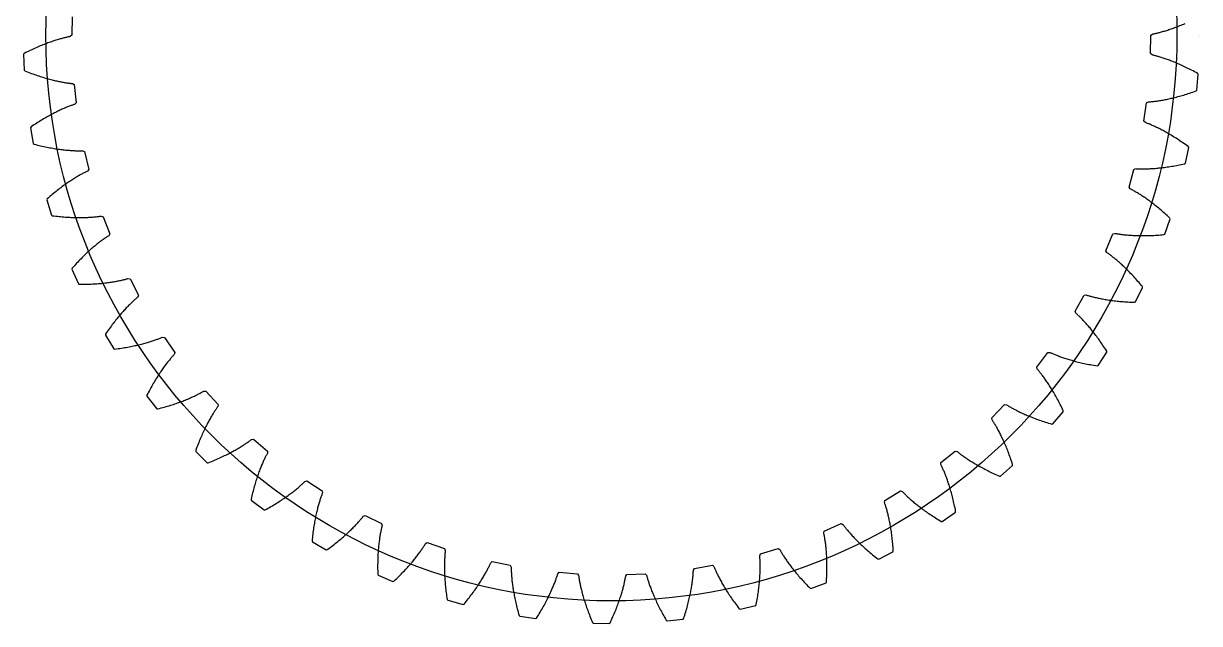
# Model space of a CAD drawing. Extents: x -42.9 to 18.2, y 209 to 270.1.
# Drawn here: x -42.9 to 18.2, y 209 to 240.1 of the extents above; entities that cross this region are included whole.
import ezdxf

# ---------------------------------------------------------------- set-up
doc = ezdxf.new("R2010")
doc.units = 0
doc.layers.get('0').update_dxf_attribs({"linetype": 'CONTINUOUS'})

msp = doc.modelspace()

# ---------------------------------------------------------------- linework, layer by layer
for points in [[(-40.362, 240.48), (-40.378, 239.525), (-40.462, 239.46), (-40.499, 239.453), (-40.537, 239.445), (-40.576, 239.436), (-40.617, 239.427), (-40.659, 239.418), (-40.702, 239.408), (-40.747, 239.397), (-40.793, 239.386), (-40.84, 239.374), (-40.888, 239.361), (-40.937, 239.347), (-40.988, 239.333), (-41.04, 239.318), (-41.092, 239.303), (-41.147, 239.287), (-41.202, 239.269), (-41.258, 239.251), (-41.316, 239.233), (-41.375, 239.213), (-41.435, 239.193), (-41.496, 239.172), (-41.558, 239.149), (-41.621, 239.126), (-41.685, 239.102), (-41.751, 239.078), (-41.817, 239.052), (-41.885, 239.025), (-41.954, 238.997), (-42.023, 238.969), (-42.094, 238.939), (-42.166, 238.908), (-42.239, 238.876), (-42.313, 238.843), (-42.387, 238.809), (-42.463, 238.774), (-42.54, 238.738), (-42.618, 238.701), (-42.696, 238.663), (-42.776, 238.623), (-42.856, 238.583), (-42.89, 238.542), (-42.852, 237.708), (-42.815, 237.671), (-42.731, 237.638), (-42.648, 237.606), (-42.566, 237.575), (-42.485, 237.545), (-42.405, 237.516), (-42.327, 237.488), (-42.249, 237.461), (-42.173, 237.435), (-42.097, 237.41), (-42.023, 237.386), (-41.95, 237.363), (-41.878, 237.34), (-41.807, 237.319), (-41.737, 237.299), (-41.668, 237.279), (-41.601, 237.26), (-41.535, 237.242), (-41.47, 237.225), (-41.406, 237.209), (-41.343, 237.193), (-41.281, 237.178), (-41.221, 237.164), (-41.162, 237.151), (-41.104, 237.138), (-41.048, 237.126), (-40.992, 237.115), (-40.938, 237.104), (-40.885, 237.094), (-40.833, 237.085), (-40.783, 237.076), (-40.734, 237.068), (-40.686, 237.06), (-40.639, 237.053), (-40.594, 237.046), (-40.55, 237.04), (-40.507, 237.034), (-40.466, 237.029), (-40.426, 237.024), (-40.387, 237.02), (-40.35, 237.016), (-40.26, 236.959), (-40.157, 236.01), (-40.232, 235.935), (-40.268, 235.923), (-40.304, 235.91), (-40.343, 235.897), (-40.382, 235.883), (-40.422, 235.868), (-40.464, 235.853), (-40.507, 235.837), (-40.551, 235.82), (-40.596, 235.802), (-40.642, 235.783), (-40.689, 235.764), (-40.738, 235.743), (-40.787, 235.722), (-40.838, 235.7), (-40.89, 235.677), (-40.942, 235.653), (-40.996, 235.628), (-41.051, 235.602), (-41.107, 235.576), (-41.164, 235.548), (-41.221, 235.519), (-41.28, 235.489), (-41.34, 235.459), (-41.401, 235.427), (-41.463, 235.394), (-41.526, 235.36), (-41.589, 235.325), (-41.654, 235.289), (-41.72, 235.252), (-41.786, 235.213), (-41.853, 235.174), (-41.922, 235.133), (-41.991, 235.091), (-42.061, 235.048), (-42.131, 235.004), (-42.203, 234.958), (-42.276, 234.912), (-42.349, 234.864), (-42.423, 234.815), (-42.498, 234.764), (-42.526, 234.72), (-42.384, 233.897), (-42.342, 233.865), (-42.254, 233.843), (-42.168, 233.821), (-42.083, 233.801), (-41.999, 233.781), (-41.916, 233.762), (-41.835, 233.744), (-41.755, 233.727), (-41.675, 233.711), (-41.597, 233.696), (-41.521, 233.681), (-41.445, 233.668), (-41.371, 233.655), (-41.298, 233.642), (-41.226, 233.631), (-41.156, 233.62), (-41.086, 233.61), (-41.018, 233.6), (-40.952, 233.591), (-40.886, 233.583), (-40.822, 233.575), (-40.759, 233.568), (-40.698, 233.562), (-40.637, 233.556), (-40.578, 233.551), (-40.521, 233.546), (-40.464, 233.542), (-40.409, 233.538), (-40.355, 233.535), (-40.303, 233.532), (-40.252, 233.529), (-40.202, 233.527), (-40.154, 233.526), (-40.106, 233.524), (-40.061, 233.523), (-40.016, 233.523), (-39.973, 233.523), (-39.931, 233.523), (-39.891, 233.523), (-39.852, 233.524), (-39.814, 233.524), (-39.718, 233.479), (-39.497, 232.55), (-39.562, 232.466), (-39.596, 232.45), (-39.631, 232.433), (-39.667, 232.415), (-39.704, 232.396), (-39.743, 232.377), (-39.782, 232.356), (-39.822, 232.335), (-39.864, 232.312), (-39.906, 232.289), (-39.95, 232.264), (-39.994, 232.239), (-40.04, 232.213), (-40.086, 232.186), (-40.134, 232.157), (-40.182, 232.128), (-40.231, 232.098), (-40.282, 232.066), (-40.333, 232.034), (-40.385, 232), (-40.438, 231.966), (-40.492, 231.93), (-40.546, 231.893), (-40.602, 231.855), (-40.658, 231.816), (-40.715, 231.775), (-40.773, 231.734), (-40.832, 231.691), (-40.892, 231.647), (-40.952, 231.602), (-41.013, 231.556), (-41.075, 231.508), (-41.138, 231.459), (-41.201, 231.409), (-41.265, 231.357), (-41.33, 231.305), (-41.395, 231.251), (-41.461, 231.195), (-41.528, 231.139), (-41.595, 231.08), (-41.663, 231.021), (-41.686, 230.974), (-41.441, 230.175), (-41.396, 230.148), (-41.306, 230.137), (-41.218, 230.127), (-41.131, 230.117), (-41.045, 230.108), (-40.961, 230.1), (-40.878, 230.092), (-40.796, 230.086), (-40.715, 230.079), (-40.636, 230.074), (-40.558, 230.069), (-40.482, 230.065), (-40.406, 230.061), (-40.332, 230.058), (-40.26, 230.056), (-40.188, 230.054), (-40.118, 230.052), (-40.05, 230.052), (-39.982, 230.051), (-39.916, 230.051), (-39.852, 230.052), (-39.788, 230.053), (-39.726, 230.054), (-39.666, 230.056), (-39.607, 230.058), (-39.549, 230.06), (-39.492, 230.063), (-39.437, 230.066), (-39.384, 230.07), (-39.331, 230.073), (-39.28, 230.077), (-39.231, 230.082), (-39.182, 230.086), (-39.135, 230.091), (-39.09, 230.095), (-39.046, 230.1), (-39.003, 230.106), (-38.961, 230.111), (-38.921, 230.116), (-38.883, 230.122), (-38.846, 230.127), (-38.745, 230.094), (-38.408, 229.201), (-38.462, 229.109), (-38.494, 229.089), (-38.527, 229.068), (-38.56, 229.045), (-38.595, 229.022), (-38.631, 228.997), (-38.667, 228.972), (-38.704, 228.946), (-38.743, 228.918), (-38.782, 228.89), (-38.822, 228.86), (-38.863, 228.83), (-38.905, 228.798), (-38.948, 228.765), (-38.991, 228.731), (-39.035, 228.696), (-39.08, 228.66), (-39.126, 228.622), (-39.173, 228.584), (-39.221, 228.544), (-39.269, 228.503), (-39.318, 228.46), (-39.367, 228.417), (-39.418, 228.372), (-39.469, 228.326), (-39.52, 228.279), (-39.573, 228.231), (-39.626, 228.181), (-39.679, 228.13), (-39.734, 228.077), (-39.788, 228.024), (-39.844, 227.969), (-39.9, 227.912), (-39.956, 227.855), (-40.013, 227.796), (-40.071, 227.735), (-40.129, 227.673), (-40.188, 227.61), (-40.247, 227.545), (-40.306, 227.479), (-40.366, 227.412), (-40.383, 227.362), (-40.04, 226.6), (-39.991, 226.58), (-39.901, 226.58), (-39.812, 226.58), (-39.725, 226.582), (-39.639, 226.584), (-39.554, 226.586), (-39.47, 226.589), (-39.388, 226.593), (-39.308, 226.597), (-39.228, 226.601), (-39.151, 226.606), (-39.074, 226.611), (-38.999, 226.617), (-38.925, 226.624), (-38.853, 226.63), (-38.782, 226.637), (-38.712, 226.645), (-38.644, 226.652), (-38.577, 226.66), (-38.511, 226.669), (-38.447, 226.677), (-38.385, 226.686), (-38.323, 226.695), (-38.264, 226.705), (-38.205, 226.714), (-38.148, 226.724), (-38.092, 226.734), (-38.038, 226.744), (-37.985, 226.754), (-37.934, 226.764), (-37.884, 226.774), (-37.835, 226.785), (-37.788, 226.795), (-37.742, 226.806), (-37.697, 226.816), (-37.654, 226.827), (-37.612, 226.837), (-37.572, 226.847), (-37.533, 226.858), (-37.495, 226.868), (-37.459, 226.878), (-37.354, 226.858), (-36.909, 226.014), (-36.951, 225.916), (-36.98, 225.892), (-37.01, 225.867), (-37.04, 225.841), (-37.072, 225.813), (-37.104, 225.784), (-37.137, 225.755), (-37.171, 225.724), (-37.205, 225.692), (-37.241, 225.659), (-37.277, 225.624), (-37.313, 225.589), (-37.351, 225.552), (-37.389, 225.514), (-37.428, 225.475), (-37.468, 225.434), (-37.508, 225.393), (-37.549, 225.35), (-37.59, 225.306), (-37.632, 225.26), (-37.675, 225.214), (-37.718, 225.166), (-37.762, 225.116), (-37.806, 225.066), (-37.851, 225.014), (-37.897, 224.96), (-37.942, 224.906), (-37.989, 224.85), (-38.036, 224.792), (-38.083, 224.733), (-38.13, 224.673), (-38.179, 224.612), (-38.227, 224.549), (-38.276, 224.484), (-38.325, 224.419), (-38.375, 224.351), (-38.424, 224.283), (-38.475, 224.213), (-38.525, 224.141), (-38.576, 224.068), (-38.627, 223.994), (-38.637, 223.942), (-38.202, 223.229), (-38.151, 223.215), (-38.061, 223.226), (-37.973, 223.238), (-37.887, 223.251), (-37.801, 223.263), (-37.718, 223.276), (-37.635, 223.29), (-37.554, 223.303), (-37.475, 223.318), (-37.397, 223.332), (-37.32, 223.347), (-37.245, 223.362), (-37.171, 223.377), (-37.098, 223.392), (-37.027, 223.408), (-36.958, 223.424), (-36.89, 223.44), (-36.823, 223.456), (-36.758, 223.472), (-36.694, 223.489), (-36.631, 223.505), (-36.57, 223.522), (-36.511, 223.539), (-36.452, 223.556), (-36.395, 223.572), (-36.34, 223.589), (-36.286, 223.606), (-36.233, 223.623), (-36.182, 223.639), (-36.132, 223.656), (-36.084, 223.672), (-36.037, 223.689), (-35.991, 223.705), (-35.947, 223.721), (-35.904, 223.737), (-35.863, 223.753), (-35.822, 223.769), (-35.784, 223.784), (-35.746, 223.799), (-35.71, 223.814), (-35.675, 223.829), (-35.57, 223.822), (-35.022, 223.04), (-35.051, 222.938), (-35.077, 222.911), (-35.103, 222.882), (-35.13, 222.852), (-35.158, 222.82), (-35.186, 222.788), (-35.215, 222.754), (-35.245, 222.72), (-35.275, 222.683), (-35.306, 222.646), (-35.338, 222.608), (-35.37, 222.568), (-35.402, 222.526), (-35.435, 222.484), (-35.469, 222.44), (-35.503, 222.395), (-35.538, 222.349), (-35.573, 222.301), (-35.609, 222.252), (-35.645, 222.202), (-35.681, 222.15), (-35.718, 222.097), (-35.756, 222.043), (-35.793, 221.987), (-35.831, 221.93), (-35.869, 221.871), (-35.908, 221.811), (-35.947, 221.75), (-35.986, 221.687), (-36.026, 221.623), (-36.066, 221.557), (-36.106, 221.49), (-36.146, 221.421), (-36.186, 221.351), (-36.227, 221.28), (-36.267, 221.207), (-36.308, 221.133), (-36.349, 221.057), (-36.39, 220.98), (-36.432, 220.901), (-36.473, 220.821), (-36.477, 220.768), (-35.955, 220.116), (-35.903, 220.108), (-35.816, 220.13), (-35.73, 220.153), (-35.645, 220.176), (-35.562, 220.199), (-35.481, 220.223), (-35.401, 220.246), (-35.322, 220.27), (-35.245, 220.294), (-35.169, 220.318), (-35.095, 220.342), (-35.022, 220.367), (-34.951, 220.391), (-34.881, 220.415), (-34.813, 220.44), (-34.746, 220.464), (-34.68, 220.489), (-34.616, 220.513), (-34.553, 220.538), (-34.492, 220.562), (-34.432, 220.586), (-34.373, 220.61), (-34.316, 220.634), (-34.261, 220.658), (-34.206, 220.682), (-34.153, 220.706), (-34.102, 220.729), (-34.052, 220.752), (-34.003, 220.775), (-33.956, 220.798), (-33.91, 220.82), (-33.865, 220.843), (-33.822, 220.865), (-33.78, 220.886), (-33.74, 220.907), (-33.7, 220.928), (-33.662, 220.949), (-33.626, 220.969), (-33.591, 220.989), (-33.557, 221.008), (-33.524, 221.027), (-33.418, 221.033), (-32.777, 220.326), (-32.793, 220.222), (-32.815, 220.191), (-32.838, 220.159), (-32.861, 220.126), (-32.884, 220.091), (-32.908, 220.056), (-32.933, 220.019), (-32.958, 219.98), (-32.984, 219.941), (-33.01, 219.9), (-33.036, 219.858), (-33.063, 219.814), (-33.09, 219.769), (-33.118, 219.723), (-33.145, 219.675), (-33.174, 219.626), (-33.202, 219.576), (-33.231, 219.524), (-33.26, 219.471), (-33.29, 219.417), (-33.32, 219.361), (-33.35, 219.303), (-33.38, 219.245), (-33.41, 219.185), (-33.441, 219.123), (-33.471, 219.06), (-33.502, 218.996), (-33.533, 218.93), (-33.564, 218.863), (-33.595, 218.794), (-33.626, 218.724), (-33.658, 218.652), (-33.689, 218.579), (-33.72, 218.505), (-33.752, 218.429), (-33.783, 218.352), (-33.814, 218.273), (-33.845, 218.192), (-33.876, 218.111), (-33.907, 218.027), (-33.938, 217.943), (-33.935, 217.89), (-33.336, 217.308), (-33.284, 217.307), (-33.2, 217.34), (-33.117, 217.373), (-33.037, 217.407), (-32.957, 217.44), (-32.879, 217.474), (-32.803, 217.507), (-32.728, 217.541), (-32.654, 217.574), (-32.582, 217.607), (-32.511, 217.641), (-32.442, 217.674), (-32.375, 217.707), (-32.308, 217.74), (-32.243, 217.773), (-32.18, 217.805), (-32.118, 217.838), (-32.057, 217.87), (-31.998, 217.902), (-31.94, 217.934), (-31.884, 217.966), (-31.829, 217.997), (-31.775, 218.028), (-31.723, 218.059), (-31.672, 218.089), (-31.623, 218.119), (-31.575, 218.149), (-31.528, 218.178), (-31.482, 218.207), (-31.438, 218.236), (-31.395, 218.264), (-31.354, 218.291), (-31.314, 218.318), (-31.275, 218.345), (-31.237, 218.371), (-31.201, 218.397), (-31.166, 218.422), (-31.132, 218.446), (-31.1, 218.47), (-31.069, 218.494), (-31.039, 218.517), (-30.934, 218.536), (-30.209, 217.915), (-30.213, 217.809), (-30.23, 217.776), (-30.249, 217.742), (-30.267, 217.706), (-30.287, 217.669), (-30.306, 217.63), (-30.326, 217.59), (-30.346, 217.549), (-30.366, 217.507), (-30.387, 217.463), (-30.408, 217.418), (-30.429, 217.371), (-30.45, 217.323), (-30.472, 217.274), (-30.494, 217.223), (-30.515, 217.171), (-30.537, 217.117), (-30.56, 217.062), (-30.582, 217.006), (-30.604, 216.948), (-30.627, 216.889), (-30.649, 216.829), (-30.672, 216.767), (-30.695, 216.703), (-30.717, 216.638), (-30.74, 216.572), (-30.762, 216.504), (-30.785, 216.435), (-30.807, 216.365), (-30.829, 216.293), (-30.852, 216.219), (-30.874, 216.144), (-30.895, 216.068), (-30.917, 215.99), (-30.939, 215.911), (-30.96, 215.83), (-30.981, 215.748), (-31.002, 215.664), (-31.023, 215.579), (-31.043, 215.493), (-31.063, 215.405), (-31.053, 215.353), (-30.386, 214.851), (-30.334, 214.856), (-30.255, 214.899), (-30.177, 214.943), (-30.101, 214.986), (-30.027, 215.029), (-29.953, 215.072), (-29.882, 215.115), (-29.811, 215.158), (-29.743, 215.2), (-29.675, 215.242), (-29.609, 215.284), (-29.545, 215.326), (-29.482, 215.367), (-29.42, 215.408), (-29.36, 215.449), (-29.301, 215.489), (-29.244, 215.529), (-29.188, 215.569), (-29.133, 215.608), (-29.08, 215.647), (-29.028, 215.685), (-28.977, 215.723), (-28.928, 215.761), (-28.88, 215.798), (-28.833, 215.834), (-28.788, 215.87), (-28.744, 215.906), (-28.701, 215.941), (-28.659, 215.975), (-28.619, 216.009), (-28.58, 216.042), (-28.543, 216.075), (-28.506, 216.106), (-28.471, 216.138), (-28.437, 216.168), (-28.404, 216.198), (-28.373, 216.228), (-28.342, 216.256), (-28.313, 216.284), (-28.285, 216.311), (-28.258, 216.338), (-28.157, 216.37), (-27.36, 215.845), (-27.35, 215.739), (-27.363, 215.704), (-27.377, 215.668), (-27.391, 215.63), (-27.406, 215.591), (-27.42, 215.55), (-27.435, 215.508), (-27.449, 215.465), (-27.464, 215.42), (-27.479, 215.374), (-27.494, 215.327), (-27.51, 215.278), (-27.525, 215.227), (-27.54, 215.176), (-27.555, 215.123), (-27.57, 215.068), (-27.586, 215.012), (-27.601, 214.955), (-27.616, 214.896), (-27.631, 214.836), (-27.646, 214.775), (-27.66, 214.712), (-27.675, 214.648), (-27.689, 214.582), (-27.704, 214.515), (-27.718, 214.446), (-27.732, 214.376), (-27.745, 214.305), (-27.759, 214.232), (-27.772, 214.158), (-27.785, 214.082), (-27.797, 214.005), (-27.809, 213.926), (-27.821, 213.846), (-27.832, 213.765), (-27.843, 213.682), (-27.854, 213.598), (-27.864, 213.513), (-27.874, 213.426), (-27.883, 213.337), (-27.892, 213.247), (-27.876, 213.197), (-27.151, 212.782), (-27.1, 212.794), (-27.027, 212.847), (-26.955, 212.9), (-26.885, 212.953), (-26.817, 213.005), (-26.75, 213.056), (-26.684, 213.108), (-26.62, 213.159), (-26.557, 213.21), (-26.495, 213.26), (-26.435, 213.31), (-26.376, 213.359), (-26.319, 213.408), (-26.263, 213.457), (-26.208, 213.504), (-26.155, 213.552), (-26.103, 213.599), (-26.052, 213.645), (-26.003, 213.691), (-25.955, 213.736), (-25.908, 213.781), (-25.863, 213.825), (-25.818, 213.868), (-25.775, 213.911), (-25.734, 213.953), (-25.693, 213.994), (-25.654, 214.035), (-25.616, 214.075), (-25.579, 214.114), (-25.544, 214.153), (-25.509, 214.191), (-25.476, 214.228), (-25.444, 214.264), (-25.413, 214.299), (-25.383, 214.334), (-25.354, 214.368), (-25.326, 214.401), (-25.3, 214.433), (-25.274, 214.465), (-25.25, 214.495), (-25.226, 214.525), (-25.13, 214.57), (-24.273, 214.148), (-24.25, 214.045), (-24.259, 214.008), (-24.269, 213.97), (-24.278, 213.931), (-24.287, 213.89), (-24.296, 213.848), (-24.306, 213.805), (-24.315, 213.76), (-24.324, 213.714), (-24.333, 213.666), (-24.342, 213.617), (-24.351, 213.567), (-24.36, 213.515), (-24.368, 213.462), (-24.377, 213.407), (-24.385, 213.351), (-24.393, 213.294), (-24.401, 213.235), (-24.408, 213.175), (-24.416, 213.114), (-24.423, 213.051), (-24.43, 212.986), (-24.436, 212.921), (-24.442, 212.854), (-24.448, 212.785), (-24.453, 212.715), (-24.458, 212.644), (-24.463, 212.572), (-24.467, 212.498), (-24.471, 212.422), (-24.474, 212.346), (-24.477, 212.268), (-24.479, 212.188), (-24.48, 212.108), (-24.482, 212.025), (-24.482, 211.942), (-24.482, 211.857), (-24.482, 211.771), (-24.48, 211.683), (-24.478, 211.595), (-24.476, 211.504), (-24.454, 211.457), (-23.683, 211.136), (-23.633, 211.154), (-23.568, 211.216), (-23.503, 211.277), (-23.44, 211.338), (-23.379, 211.398), (-23.319, 211.458), (-23.26, 211.517), (-23.202, 211.576), (-23.146, 211.634), (-23.092, 211.692), (-23.038, 211.749), (-22.986, 211.805), (-22.935, 211.861), (-22.886, 211.916), (-22.838, 211.97), (-22.791, 212.024), (-22.745, 212.077), (-22.701, 212.13), (-22.657, 212.181), (-22.615, 212.232), (-22.574, 212.282), (-22.535, 212.332), (-22.496, 212.38), (-22.459, 212.428), (-22.423, 212.475), (-22.388, 212.521), (-22.354, 212.566), (-22.322, 212.611), (-22.29, 212.654), (-22.259, 212.697), (-22.23, 212.739), (-22.202, 212.78), (-22.174, 212.82), (-22.148, 212.859), (-22.123, 212.897), (-22.098, 212.934), (-22.075, 212.971), (-22.053, 213.006), (-22.031, 213.04), (-22.011, 213.073), (-21.991, 213.106), (-21.902, 213.162), (-20.999, 212.852), (-20.963, 212.752), (-20.967, 212.715), (-20.972, 212.676), (-20.976, 212.636), (-20.98, 212.594), (-20.984, 212.551), (-20.988, 212.507), (-20.991, 212.461), (-20.994, 212.414), (-20.997, 212.366), (-21, 212.316), (-21.003, 212.265), (-21.005, 212.212), (-21.007, 212.159), (-21.008, 212.103), (-21.009, 212.047), (-21.01, 211.989), (-21.011, 211.93), (-21.011, 211.869), (-21.01, 211.807), (-21.009, 211.744), (-21.008, 211.679), (-21.006, 211.613), (-21.004, 211.546), (-21.001, 211.478), (-20.998, 211.408), (-20.994, 211.336), (-20.989, 211.264), (-20.984, 211.19), (-20.978, 211.115), (-20.972, 211.038), (-20.965, 210.961), (-20.957, 210.881), (-20.948, 210.801), (-20.939, 210.72), (-20.929, 210.637), (-20.919, 210.552), (-20.907, 210.467), (-20.895, 210.38), (-20.882, 210.292), (-20.868, 210.203), (-20.84, 210.159), (-20.035, 209.937), (-19.988, 209.961), (-19.931, 210.031), (-19.875, 210.1), (-19.82, 210.168), (-19.767, 210.236), (-19.714, 210.303), (-19.663, 210.369), (-19.614, 210.434), (-19.566, 210.499), (-19.518, 210.563), (-19.473, 210.626), (-19.428, 210.689), (-19.385, 210.75), (-19.342, 210.811), (-19.301, 210.871), (-19.261, 210.93), (-19.223, 210.989), (-19.185, 211.046), (-19.149, 211.103), (-19.114, 211.158), (-19.079, 211.213), (-19.046, 211.267), (-19.014, 211.32), (-18.983, 211.372), (-18.953, 211.423), (-18.924, 211.474), (-18.896, 211.523), (-18.87, 211.571), (-18.844, 211.618), (-18.819, 211.664), (-18.795, 211.71), (-18.772, 211.754), (-18.75, 211.797), (-18.728, 211.839), (-18.708, 211.88), (-18.689, 211.92), (-18.67, 211.959), (-18.652, 211.997), (-18.635, 212.033), (-18.619, 212.069), (-18.604, 212.103), (-18.522, 212.171), (-17.587, 211.976), (-17.539, 211.881), (-17.539, 211.844), (-17.538, 211.805), (-17.538, 211.764), (-17.536, 211.723), (-17.535, 211.679), (-17.533, 211.635), (-17.531, 211.589), (-17.528, 211.542), (-17.525, 211.494), (-17.522, 211.444), (-17.518, 211.393), (-17.513, 211.341), (-17.508, 211.287), (-17.503, 211.232), (-17.497, 211.176), (-17.491, 211.119), (-17.484, 211.06), (-17.476, 211), (-17.468, 210.938), (-17.459, 210.876), (-17.45, 210.812), (-17.44, 210.746), (-17.429, 210.68), (-17.417, 210.612), (-17.405, 210.543), (-17.392, 210.473), (-17.379, 210.402), (-17.364, 210.329), (-17.349, 210.255), (-17.333, 210.18), (-17.316, 210.104), (-17.299, 210.026), (-17.28, 209.948), (-17.261, 209.868), (-17.241, 209.787), (-17.22, 209.705), (-17.198, 209.621), (-17.175, 209.537), (-17.151, 209.451), (-17.126, 209.365), (-17.093, 209.324), (-16.266, 209.205), (-16.223, 209.235), (-16.174, 209.311), (-16.127, 209.386), (-16.082, 209.461), (-16.037, 209.535), (-15.994, 209.608), (-15.951, 209.68), (-15.91, 209.751), (-15.871, 209.821), (-15.832, 209.891), (-15.794, 209.959), (-15.758, 210.027), (-15.723, 210.093), (-15.688, 210.159), (-15.655, 210.224), (-15.623, 210.287), (-15.592, 210.35), (-15.562, 210.412), (-15.533, 210.472), (-15.505, 210.532), (-15.478, 210.591), (-15.452, 210.649), (-15.426, 210.705), (-15.402, 210.761), (-15.379, 210.815), (-15.357, 210.869), (-15.335, 210.921), (-15.314, 210.972), (-15.295, 211.022), (-15.276, 211.071), (-15.258, 211.119), (-15.24, 211.166), (-15.224, 211.211), (-15.208, 211.256), (-15.193, 211.299), (-15.179, 211.341), (-15.165, 211.382), (-15.152, 211.422), (-15.14, 211.46), (-15.129, 211.497), (-15.118, 211.533), (-15.045, 211.611), (-14.093, 211.534), (-14.034, 211.447), (-14.029, 211.409), (-14.023, 211.371), (-14.017, 211.331), (-14.011, 211.289), (-14.004, 211.247), (-13.997, 211.203), (-13.989, 211.158), (-13.98, 211.112), (-13.971, 211.064), (-13.961, 211.015), (-13.951, 210.965), (-13.94, 210.914), (-13.929, 210.861), (-13.916, 210.807), (-13.903, 210.752), (-13.89, 210.696), (-13.875, 210.638), (-13.86, 210.58), (-13.845, 210.52), (-13.828, 210.459), (-13.811, 210.397), (-13.792, 210.333), (-13.773, 210.269), (-13.754, 210.203), (-13.733, 210.136), (-13.711, 210.068), (-13.689, 209.999), (-13.665, 209.929), (-13.641, 209.857), (-13.616, 209.785), (-13.59, 209.711), (-13.563, 209.636), (-13.534, 209.561), (-13.505, 209.484), (-13.475, 209.406), (-13.444, 209.327), (-13.411, 209.247), (-13.378, 209.166), (-13.344, 209.085), (-13.308, 209.002), (-13.27, 208.965), (-12.435, 208.951), (-12.396, 208.986), (-12.357, 209.068), (-12.32, 209.148), (-12.284, 209.228), (-12.249, 209.307), (-12.215, 209.385), (-12.182, 209.461), (-12.151, 209.537), (-12.12, 209.612), (-12.09, 209.686), (-12.061, 209.758), (-12.034, 209.83), (-12.007, 209.9), (-11.981, 209.97), (-11.956, 210.038), (-11.933, 210.105), (-11.91, 210.171), (-11.888, 210.236), (-11.866, 210.3), (-11.846, 210.363), (-11.827, 210.425), (-11.808, 210.485), (-11.79, 210.545), (-11.773, 210.603), (-11.757, 210.66), (-11.741, 210.715), (-11.726, 210.77), (-11.712, 210.823), (-11.699, 210.876), (-11.686, 210.927), (-11.674, 210.976), (-11.663, 211.025), (-11.652, 211.072), (-11.642, 211.118), (-11.633, 211.163), (-11.624, 211.206), (-11.615, 211.249), (-11.608, 211.29), (-11.6, 211.329), (-11.594, 211.368), (-11.587, 211.405), (-11.525, 211.491), (-10.571, 211.534), (-10.501, 211.455), (-10.491, 211.418), (-10.481, 211.381), (-10.47, 211.342), (-10.459, 211.302), (-10.447, 211.26), (-10.434, 211.218), (-10.42, 211.174), (-10.406, 211.129), (-10.391, 211.083), (-10.375, 211.036), (-10.359, 210.987), (-10.341, 210.938), (-10.323, 210.887), (-10.305, 210.835), (-10.285, 210.782), (-10.264, 210.728), (-10.243, 210.673), (-10.221, 210.616), (-10.197, 210.559), (-10.173, 210.501), (-10.148, 210.441), (-10.122, 210.38), (-10.095, 210.319), (-10.067, 210.256), (-10.038, 210.192), (-10.008, 210.127), (-9.978, 210.062), (-9.946, 209.995), (-9.912, 209.927), (-9.878, 209.858), (-9.843, 209.789), (-9.807, 209.718), (-9.769, 209.646), (-9.731, 209.574), (-9.691, 209.5), (-9.65, 209.426), (-9.608, 209.351), (-9.565, 209.275), (-9.521, 209.198), (-9.475, 209.12), (-9.433, 209.089), (-8.602, 209.179), (-8.568, 209.219), (-8.54, 209.305), (-8.513, 209.389), (-8.487, 209.473), (-8.462, 209.556), (-8.438, 209.637), (-8.416, 209.717), (-8.393, 209.796), (-8.372, 209.874), (-8.352, 209.951), (-8.333, 210.027), (-8.314, 210.101), (-8.297, 210.175), (-8.28, 210.247), (-8.264, 210.318), (-8.248, 210.387), (-8.234, 210.456), (-8.22, 210.523), (-8.207, 210.589), (-8.195, 210.654), (-8.183, 210.718), (-8.172, 210.78), (-8.162, 210.841), (-8.152, 210.901), (-8.143, 210.959), (-8.135, 211.017), (-8.127, 211.073), (-8.12, 211.127), (-8.113, 211.181), (-8.107, 211.233), (-8.101, 211.284), (-8.096, 211.333), (-8.092, 211.382), (-8.087, 211.429), (-8.084, 211.474), (-8.08, 211.518), (-8.077, 211.561), (-8.075, 211.603), (-8.072, 211.643), (-8.07, 211.682), (-8.069, 211.72), (-8.018, 211.813), (-7.077, 211.976), (-6.997, 211.906), (-6.983, 211.871), (-6.968, 211.835), (-6.953, 211.797), (-6.936, 211.759), (-6.919, 211.72), (-6.901, 211.679), (-6.882, 211.637), (-6.862, 211.594), (-6.842, 211.551), (-6.82, 211.506), (-6.798, 211.46), (-6.774, 211.413), (-6.75, 211.365), (-6.725, 211.316), (-6.699, 211.265), (-6.671, 211.214), (-6.643, 211.162), (-6.614, 211.109), (-6.584, 211.055), (-6.553, 211), (-6.52, 210.944), (-6.487, 210.887), (-6.452, 210.829), (-6.417, 210.771), (-6.38, 210.711), (-6.342, 210.65), (-6.303, 210.589), (-6.263, 210.527), (-6.222, 210.464), (-6.179, 210.4), (-6.136, 210.335), (-6.091, 210.269), (-6.045, 210.203), (-5.997, 210.136), (-5.949, 210.068), (-5.899, 210), (-5.848, 209.93), (-5.795, 209.86), (-5.742, 209.789), (-5.687, 209.718), (-5.641, 209.692), (-4.828, 209.886), (-4.799, 209.93), (-4.782, 210.018), (-4.766, 210.106), (-4.751, 210.192), (-4.737, 210.277), (-4.723, 210.361), (-4.711, 210.443), (-4.699, 210.524), (-4.687, 210.604), (-4.677, 210.683), (-4.667, 210.761), (-4.658, 210.837), (-4.65, 210.912), (-4.642, 210.986), (-4.635, 211.058), (-4.629, 211.129), (-4.623, 211.199), (-4.618, 211.267), (-4.613, 211.334), (-4.609, 211.4), (-4.605, 211.465), (-4.602, 211.528), (-4.6, 211.59), (-4.598, 211.65), (-4.596, 211.71), (-4.595, 211.767), (-4.594, 211.824), (-4.594, 211.879), (-4.594, 211.933), (-4.594, 211.986), (-4.595, 212.037), (-4.596, 212.087), (-4.598, 212.135), (-4.599, 212.182), (-4.601, 212.228), (-4.604, 212.272), (-4.606, 212.315), (-4.609, 212.357), (-4.611, 212.397), (-4.615, 212.436), (-4.618, 212.474), (-4.578, 212.572), (-3.665, 212.852), (-3.578, 212.792), (-3.559, 212.759), (-3.54, 212.725), (-3.52, 212.69), (-3.499, 212.654), (-3.477, 212.617), (-3.454, 212.579), (-3.43, 212.54), (-3.405, 212.5), (-3.379, 212.459), (-3.352, 212.417), (-3.324, 212.375), (-3.295, 212.331), (-3.265, 212.286), (-3.233, 212.241), (-3.201, 212.194), (-3.168, 212.147), (-3.133, 212.099), (-3.098, 212.05), (-3.061, 212), (-3.023, 211.949), (-2.984, 211.898), (-2.944, 211.846), (-2.902, 211.792), (-2.86, 211.739), (-2.816, 211.684), (-2.771, 211.629), (-2.724, 211.573), (-2.677, 211.516), (-2.628, 211.459), (-2.578, 211.401), (-2.526, 211.342), (-2.473, 211.282), (-2.419, 211.222), (-2.364, 211.162), (-2.307, 211.1), (-2.249, 211.039), (-2.19, 210.976), (-2.129, 210.913), (-2.067, 210.85), (-2.003, 210.786), (-1.954, 210.766), (-1.173, 211.06), (-1.149, 211.107), (-1.143, 211.197), (-1.139, 211.286), (-1.134, 211.373), (-1.131, 211.46), (-1.128, 211.544), (-1.126, 211.628), (-1.124, 211.71), (-1.123, 211.791), (-1.123, 211.87), (-1.123, 211.948), (-1.123, 212.025), (-1.124, 212.1), (-1.126, 212.174), (-1.128, 212.247), (-1.131, 212.318), (-1.133, 212.388), (-1.137, 212.457), (-1.141, 212.524), (-1.145, 212.59), (-1.149, 212.654), (-1.154, 212.717), (-1.16, 212.779), (-1.165, 212.84), (-1.171, 212.898), (-1.177, 212.956), (-1.183, 213.012), (-1.19, 213.067), (-1.197, 213.12), (-1.204, 213.173), (-1.211, 213.223), (-1.218, 213.272), (-1.226, 213.32), (-1.233, 213.367), (-1.241, 213.412), (-1.249, 213.456), (-1.257, 213.498), (-1.264, 213.539), (-1.272, 213.579), (-1.28, 213.617), (-1.288, 213.654), (-1.261, 213.756), (-0.391, 214.148), (-0.296, 214.1), (-0.274, 214.07), (-0.25, 214.038), (-0.226, 214.006), (-0.201, 213.973), (-0.174, 213.939), (-0.146, 213.904), (-0.118, 213.869), (-0.088, 213.832), (-0.057, 213.795), (-0.025, 213.757), (0.008, 213.718), (0.042, 213.678), (0.078, 213.638), (0.115, 213.596), (0.152, 213.554), (0.191, 213.511), (0.232, 213.468), (0.273, 213.424), (0.316, 213.379), (0.36, 213.333), (0.405, 213.287), (0.451, 213.24), (0.499, 213.193), (0.548, 213.145), (0.599, 213.096), (0.65, 213.047), (0.703, 212.997), (0.758, 212.947), (0.813, 212.896), (0.87, 212.845), (0.929, 212.793), (0.989, 212.741), (1.05, 212.688), (1.112, 212.635), (1.176, 212.581), (1.242, 212.527), (1.308, 212.472), (1.377, 212.418), (1.446, 212.362), (1.517, 212.307), (1.568, 212.293), (2.307, 212.683), (2.324, 212.733), (2.319, 212.823), (2.312, 212.912), (2.306, 212.999), (2.298, 213.085), (2.291, 213.169), (2.282, 213.252), (2.274, 213.334), (2.265, 213.414), (2.255, 213.493), (2.245, 213.571), (2.235, 213.647), (2.225, 213.721), (2.214, 213.795), (2.203, 213.866), (2.191, 213.937), (2.179, 214.006), (2.167, 214.073), (2.155, 214.14), (2.143, 214.204), (2.13, 214.268), (2.117, 214.33), (2.104, 214.39), (2.091, 214.45), (2.078, 214.507), (2.065, 214.564), (2.052, 214.619), (2.038, 214.672), (2.025, 214.724), (2.011, 214.775), (1.998, 214.824), (1.984, 214.872), (1.971, 214.919), (1.958, 214.964), (1.944, 215.008), (1.931, 215.05), (1.918, 215.091), (1.905, 215.131), (1.892, 215.169), (1.88, 215.206), (1.867, 215.242), (1.881, 215.347), (2.696, 215.845), (2.795, 215.809), (2.821, 215.782), (2.849, 215.754), (2.877, 215.725), (2.906, 215.695), (2.937, 215.665), (2.969, 215.634), (3.001, 215.602), (3.036, 215.569), (3.071, 215.536), (3.107, 215.502), (3.145, 215.468), (3.184, 215.433), (3.225, 215.397), (3.266, 215.361), (3.309, 215.324), (3.353, 215.286), (3.398, 215.248), (3.445, 215.209), (3.493, 215.17), (3.542, 215.131), (3.593, 215.091), (3.645, 215.05), (3.698, 215.009), (3.753, 214.967), (3.809, 214.925), (3.867, 214.883), (3.925, 214.84), (3.986, 214.797), (4.047, 214.754), (4.11, 214.71), (4.175, 214.666), (4.241, 214.621), (4.308, 214.577), (4.377, 214.532), (4.447, 214.487), (4.518, 214.441), (4.591, 214.395), (4.666, 214.35), (4.742, 214.304), (4.819, 214.257), (4.872, 214.25), (5.556, 214.73), (5.567, 214.781), (5.55, 214.87), (5.533, 214.957), (5.515, 215.043), (5.497, 215.127), (5.479, 215.21), (5.46, 215.291), (5.441, 215.371), (5.422, 215.45), (5.403, 215.527), (5.383, 215.602), (5.364, 215.676), (5.344, 215.749), (5.324, 215.82), (5.304, 215.89), (5.284, 215.959), (5.263, 216.026), (5.243, 216.091), (5.223, 216.156), (5.202, 216.218), (5.182, 216.28), (5.161, 216.339), (5.141, 216.398), (5.12, 216.455), (5.1, 216.511), (5.08, 216.565), (5.06, 216.618), (5.04, 216.669), (5.02, 216.719), (5, 216.768), (4.981, 216.815), (4.961, 216.861), (4.942, 216.906), (4.923, 216.949), (4.905, 216.991), (4.886, 217.031), (4.868, 217.07), (4.85, 217.108), (4.833, 217.144), (4.816, 217.179), (4.799, 217.213), (4.799, 217.319), (5.545, 217.915), (5.649, 217.892), (5.678, 217.868), (5.708, 217.844), (5.74, 217.819), (5.773, 217.793), (5.807, 217.767), (5.842, 217.74), (5.879, 217.712), (5.917, 217.684), (5.956, 217.656), (5.997, 217.627), (6.038, 217.597), (6.081, 217.567), (6.126, 217.537), (6.172, 217.506), (6.219, 217.475), (6.267, 217.443), (6.317, 217.411), (6.368, 217.379), (6.421, 217.346), (6.475, 217.313), (6.53, 217.279), (6.587, 217.245), (6.645, 217.211), (6.704, 217.177), (6.765, 217.142), (6.827, 217.108), (6.891, 217.073), (6.956, 217.037), (7.023, 217.002), (7.091, 216.966), (7.16, 216.931), (7.231, 216.895), (7.303, 216.859), (7.377, 216.823), (7.453, 216.787), (7.529, 216.751), (7.608, 216.715), (7.687, 216.678), (7.768, 216.642), (7.851, 216.606), (7.904, 216.606), (8.522, 217.167), (8.527, 217.22), (8.499, 217.305), (8.471, 217.39), (8.443, 217.472), (8.414, 217.554), (8.386, 217.634), (8.357, 217.712), (8.328, 217.789), (8.3, 217.865), (8.271, 217.939), (8.242, 218.011), (8.213, 218.082), (8.184, 218.152), (8.156, 218.22), (8.127, 218.287), (8.098, 218.352), (8.07, 218.416), (8.041, 218.479), (8.013, 218.54), (7.985, 218.6), (7.957, 218.658), (7.929, 218.715), (7.902, 218.77), (7.874, 218.824), (7.847, 218.877), (7.82, 218.928), (7.794, 218.978), (7.767, 219.027), (7.741, 219.074), (7.716, 219.12), (7.69, 219.164), (7.665, 219.207), (7.641, 219.249), (7.617, 219.29), (7.593, 219.329), (7.57, 219.366), (7.547, 219.403), (7.524, 219.438), (7.502, 219.472), (7.481, 219.505), (7.46, 219.536), (7.447, 219.641), (8.113, 220.326), (8.218, 220.316), (8.25, 220.296), (8.283, 220.276), (8.318, 220.255), (8.354, 220.233), (8.391, 220.212), (8.429, 220.189), (8.469, 220.167), (8.51, 220.144), (8.553, 220.12), (8.597, 220.097), (8.642, 220.073), (8.688, 220.048), (8.736, 220.024), (8.785, 219.999), (8.836, 219.974), (8.888, 219.948), (8.942, 219.923), (8.996, 219.897), (9.053, 219.871), (9.11, 219.845), (9.169, 219.819), (9.23, 219.792), (9.292, 219.766), (9.355, 219.739), (9.42, 219.712), (9.486, 219.686), (9.553, 219.659), (9.622, 219.632), (9.693, 219.605), (9.765, 219.579), (9.838, 219.552), (9.913, 219.525), (9.989, 219.499), (10.067, 219.472), (10.146, 219.446), (10.227, 219.42), (10.309, 219.394), (10.393, 219.368), (10.478, 219.342), (10.564, 219.317), (10.617, 219.323), (11.16, 219.957), (11.158, 220.01), (11.12, 220.091), (11.081, 220.172), (11.043, 220.25), (11.004, 220.327), (10.966, 220.403), (10.928, 220.477), (10.89, 220.55), (10.852, 220.621), (10.814, 220.691), (10.776, 220.759), (10.739, 220.826), (10.701, 220.892), (10.664, 220.956), (10.627, 221.019), (10.591, 221.08), (10.554, 221.14), (10.518, 221.198), (10.483, 221.255), (10.447, 221.311), (10.412, 221.365), (10.378, 221.418), (10.343, 221.47), (10.309, 221.52), (10.276, 221.569), (10.243, 221.616), (10.21, 221.663), (10.178, 221.707), (10.146, 221.751), (10.115, 221.793), (10.084, 221.834), (10.054, 221.874), (10.025, 221.912), (9.996, 221.949), (9.967, 221.985), (9.939, 222.02), (9.912, 222.053), (9.885, 222.085), (9.859, 222.116), (9.834, 222.146), (9.809, 222.174), (9.783, 222.277), (10.358, 223.04), (10.464, 223.043), (10.498, 223.027), (10.533, 223.011), (10.57, 222.995), (10.608, 222.978), (10.648, 222.961), (10.689, 222.944), (10.731, 222.927), (10.775, 222.909), (10.82, 222.891), (10.867, 222.873), (10.914, 222.855), (10.964, 222.837), (11.014, 222.818), (11.066, 222.8), (11.12, 222.781), (11.174, 222.762), (11.231, 222.744), (11.288, 222.725), (11.347, 222.706), (11.408, 222.688), (11.47, 222.669), (11.533, 222.65), (11.598, 222.632), (11.664, 222.613), (11.731, 222.595), (11.8, 222.577), (11.871, 222.559), (11.943, 222.541), (12.016, 222.523), (12.091, 222.505), (12.167, 222.488), (12.244, 222.471), (12.323, 222.454), (12.404, 222.438), (12.486, 222.421), (12.569, 222.406), (12.654, 222.39), (12.74, 222.375), (12.828, 222.36), (12.917, 222.346), (12.968, 222.358), (13.427, 223.056), (13.419, 223.108), (13.37, 223.184), (13.322, 223.259), (13.274, 223.332), (13.226, 223.403), (13.179, 223.474), (13.132, 223.543), (13.085, 223.61), (13.038, 223.676), (12.992, 223.741), (12.946, 223.804), (12.9, 223.865), (12.855, 223.926), (12.81, 223.985), (12.766, 224.042), (12.722, 224.098), (12.678, 224.153), (12.635, 224.207), (12.593, 224.259), (12.551, 224.31), (12.509, 224.359), (12.468, 224.407), (12.427, 224.454), (12.387, 224.5), (12.348, 224.544), (12.309, 224.587), (12.271, 224.629), (12.234, 224.669), (12.197, 224.708), (12.16, 224.746), (12.125, 224.783), (12.09, 224.819), (12.056, 224.853), (12.022, 224.886), (11.99, 224.918), (11.958, 224.949), (11.926, 224.979), (11.896, 225.007), (11.866, 225.035), (11.837, 225.061), (11.809, 225.086), (11.771, 225.185), (12.245, 226.014), (12.349, 226.03), (12.385, 226.019), (12.423, 226.007), (12.461, 225.996), (12.501, 225.984), (12.543, 225.972), (12.586, 225.96), (12.63, 225.948), (12.675, 225.936), (12.722, 225.924), (12.771, 225.912), (12.82, 225.9), (12.871, 225.888), (12.924, 225.876), (12.978, 225.864), (13.033, 225.852), (13.09, 225.841), (13.148, 225.829), (13.208, 225.818), (13.269, 225.807), (13.331, 225.796), (13.395, 225.785), (13.46, 225.774), (13.526, 225.764), (13.594, 225.754), (13.663, 225.744), (13.734, 225.735), (13.806, 225.726), (13.88, 225.717), (13.955, 225.709), (14.031, 225.701), (14.109, 225.693), (14.188, 225.686), (14.268, 225.679), (14.35, 225.673), (14.434, 225.667), (14.518, 225.662), (14.604, 225.657), (14.692, 225.652), (14.781, 225.649), (14.871, 225.646), (14.92, 225.665), (15.288, 226.414), (15.273, 226.465), (15.216, 226.534), (15.159, 226.602), (15.102, 226.669), (15.045, 226.734), (14.989, 226.798), (14.934, 226.86), (14.879, 226.921), (14.824, 226.981), (14.77, 227.039), (14.717, 227.096), (14.664, 227.151), (14.612, 227.206), (14.56, 227.258), (14.508, 227.31), (14.458, 227.36), (14.408, 227.409), (14.358, 227.457), (14.309, 227.503), (14.261, 227.548), (14.214, 227.592), (14.167, 227.635), (14.121, 227.676), (14.076, 227.716), (14.031, 227.755), (13.987, 227.793), (13.944, 227.83), (13.902, 227.865), (13.86, 227.9), (13.82, 227.933), (13.78, 227.965), (13.741, 227.996), (13.702, 228.025), (13.665, 228.054), (13.629, 228.082), (13.593, 228.108), (13.558, 228.134), (13.524, 228.158), (13.492, 228.182), (13.46, 228.204), (13.429, 228.226), (13.378, 228.319), (13.744, 229.201), (13.846, 229.23), (13.883, 229.223), (13.922, 229.217), (13.962, 229.21), (14.003, 229.203), (14.045, 229.197), (14.089, 229.19), (14.135, 229.184), (14.181, 229.177), (14.229, 229.171), (14.279, 229.165), (14.33, 229.16), (14.382, 229.154), (14.436, 229.149), (14.491, 229.144), (14.547, 229.139), (14.605, 229.135), (14.664, 229.131), (14.724, 229.127), (14.786, 229.123), (14.849, 229.12), (14.914, 229.118), (14.98, 229.115), (15.047, 229.113), (15.116, 229.112), (15.186, 229.111), (15.257, 229.111), (15.33, 229.111), (15.404, 229.111), (15.479, 229.112), (15.556, 229.114), (15.634, 229.116), (15.713, 229.119), (15.794, 229.122), (15.876, 229.126), (15.959, 229.131), (16.044, 229.136), (16.13, 229.142), (16.217, 229.149), (16.306, 229.156), (16.396, 229.164), (16.442, 229.189), (16.714, 229.979), (16.692, 230.027), (16.627, 230.089), (16.561, 230.149), (16.497, 230.208), (16.433, 230.266), (16.369, 230.322), (16.306, 230.377), (16.244, 230.431), (16.183, 230.483), (16.122, 230.534), (16.061, 230.584), (16.002, 230.632), (15.943, 230.68), (15.885, 230.726), (15.828, 230.77), (15.771, 230.814), (15.715, 230.856), (15.66, 230.897), (15.606, 230.937), (15.553, 230.976), (15.5, 231.013), (15.448, 231.05), (15.397, 231.085), (15.347, 231.119), (15.298, 231.152), (15.25, 231.184), (15.203, 231.215), (15.156, 231.245), (15.111, 231.274), (15.066, 231.302), (15.023, 231.328), (14.98, 231.354), (14.938, 231.379), (14.898, 231.403), (14.858, 231.426), (14.819, 231.448), (14.782, 231.469), (14.745, 231.489), (14.71, 231.508), (14.675, 231.526), (14.642, 231.544), (14.58, 231.629), (14.833, 232.55), (14.93, 232.592), (14.968, 232.59), (15.007, 232.588), (15.047, 232.587), (15.089, 232.585), (15.132, 232.584), (15.176, 232.583), (15.222, 232.582), (15.269, 232.582), (15.318, 232.582), (15.367, 232.582), (15.419, 232.583), (15.471, 232.584), (15.525, 232.586), (15.58, 232.588), (15.637, 232.59), (15.694, 232.593), (15.754, 232.596), (15.814, 232.6), (15.876, 232.604), (15.939, 232.609), (16.003, 232.614), (16.069, 232.62), (16.136, 232.627), (16.204, 232.634), (16.274, 232.642), (16.345, 232.65), (16.417, 232.66), (16.49, 232.669), (16.565, 232.68), (16.641, 232.691), (16.718, 232.703), (16.796, 232.716), (16.876, 232.729), (16.957, 232.743), (17.039, 232.759), (17.122, 232.774), (17.207, 232.791), (17.293, 232.809), (17.38, 232.827), (17.468, 232.847), (17.511, 232.877), (17.681, 233.695), (17.654, 233.74), (17.581, 233.793), (17.509, 233.845), (17.437, 233.895), (17.366, 233.944), (17.296, 233.992), (17.227, 234.039), (17.159, 234.084), (17.091, 234.128), (17.024, 234.171), (16.958, 234.213), (16.893, 234.254), (16.829, 234.293), (16.765, 234.331), (16.703, 234.369), (16.641, 234.405), (16.581, 234.44), (16.521, 234.473), (16.462, 234.506), (16.404, 234.538), (16.347, 234.569), (16.292, 234.598), (16.237, 234.627), (16.183, 234.655), (16.13, 234.681), (16.078, 234.707), (16.027, 234.732), (15.977, 234.756), (15.929, 234.778), (15.881, 234.8), (15.834, 234.822), (15.789, 234.842), (15.744, 234.861), (15.701, 234.88), (15.659, 234.897), (15.618, 234.914), (15.578, 234.93), (15.539, 234.946), (15.501, 234.96), (15.465, 234.974), (15.429, 234.987), (15.357, 235.065), (15.493, 236.01), (15.584, 236.064), (15.622, 236.066), (15.661, 236.069), (15.701, 236.073), (15.742, 236.077), (15.785, 236.081), (15.829, 236.085), (15.875, 236.09), (15.922, 236.096), (15.97, 236.102), (16.019, 236.109), (16.07, 236.116), (16.122, 236.124), (16.175, 236.132), (16.229, 236.141), (16.285, 236.15), (16.342, 236.16), (16.401, 236.171), (16.46, 236.182), (16.521, 236.194), (16.583, 236.207), (16.646, 236.22), (16.71, 236.234), (16.776, 236.249), (16.843, 236.265), (16.911, 236.282), (16.98, 236.299), (17.051, 236.317), (17.122, 236.336), (17.195, 236.356), (17.269, 236.376), (17.344, 236.398), (17.42, 236.42), (17.498, 236.444), (17.576, 236.468), (17.656, 236.493), (17.736, 236.519), (17.818, 236.546), (17.901, 236.575), (17.985, 236.604), (18.07, 236.634), (18.108, 236.67), (18.175, 237.502), (18.143, 237.544), (18.063, 237.587), (17.985, 237.63), (17.908, 237.671), (17.832, 237.71), (17.756, 237.749), (17.682, 237.787), (17.608, 237.823), (17.535, 237.859), (17.464, 237.893), (17.393, 237.926), (17.323, 237.958), (17.255, 237.989), (17.187, 238.019), (17.12, 238.048), (17.055, 238.076), (16.99, 238.103), (16.927, 238.13), (16.864, 238.155), (16.803, 238.179), (16.742, 238.202), (16.683, 238.225), (16.625, 238.246), (16.568, 238.267), (16.512, 238.287), (16.458, 238.306), (16.404, 238.324), (16.352, 238.341), (16.301, 238.358), (16.25, 238.374), (16.202, 238.389), (16.154, 238.403), (16.107, 238.417), (16.062, 238.43), (16.018, 238.442), (15.975, 238.454), (15.933, 238.465), (15.893, 238.475), (15.854, 238.485), (15.816, 238.494), (15.779, 238.502), (15.698, 238.57), (15.714, 239.525)], [(15.714, 239.525), (15.798, 239.59), (15.835, 239.597), (15.873, 239.605), (15.912, 239.613), (15.953, 239.622), (15.995, 239.632), (16.038, 239.642), (16.083, 239.653), (16.129, 239.664), (16.176, 239.676), (16.224, 239.689), (16.273, 239.702), (16.324, 239.717), (16.375, 239.731), (16.428, 239.747), (16.483, 239.763), (16.538, 239.78), (16.594, 239.798), (16.652, 239.817), (16.711, 239.837), (16.771, 239.857), (16.832, 239.878), (16.894, 239.9), (16.957, 239.923), (17.021, 239.947), (17.087, 239.972), (17.153, 239.998), (17.221, 240.025), (17.29, 240.053), (17.359, 240.081), (17.43, 240.111), (17.502, 240.142)]]:
    msp.add_lwpolyline(points)
at = {"color": 1}
for points in [[(17.066, 239.525), (17.066, 239.525)], [(18.242, 239.525), (18.242, 239.525)]]:
    msp.add_lwpolyline(points, dxfattribs=at)
at = {"linetype": 'Continuous'}
msp.add_circle((-12.332, 239.525), 29.398, dxfattribs=at)

doc.saveas('drawing.dxf')
